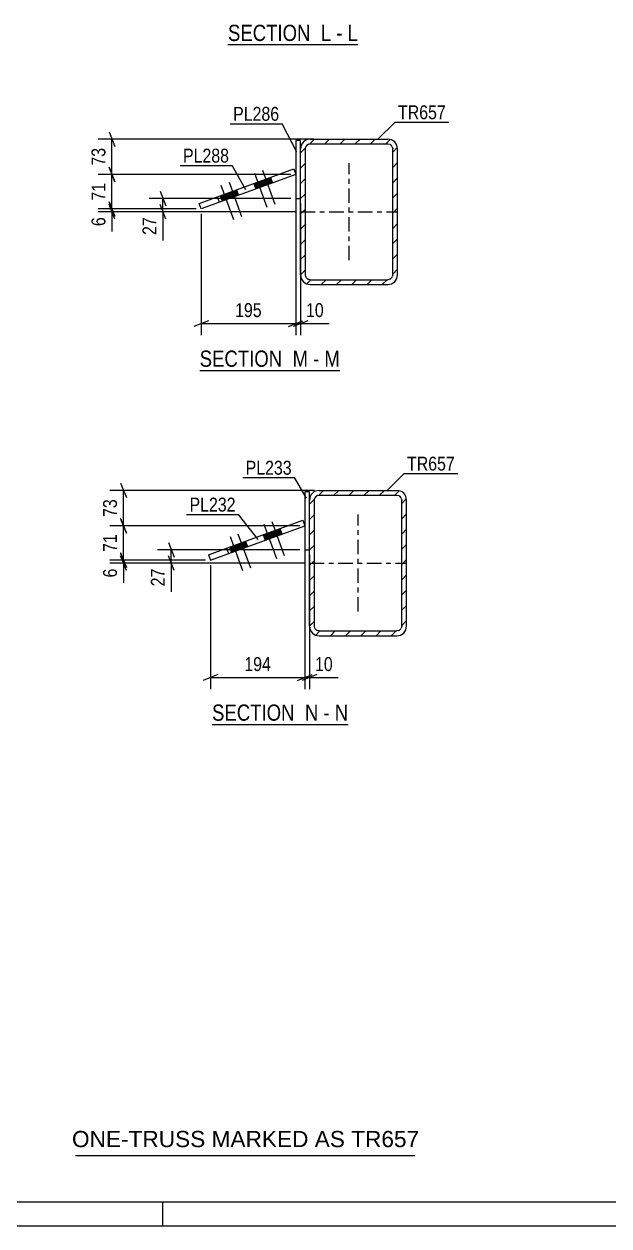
# Model space of a CAD drawing. Header units: millimetres. Extents: x -174 to 1015, y -641 to 200.
# Drawn here: x 566.7 to 687.4, y -640.9 to -393.1 of the extents above; entities that cross this region are included whole.
import ezdxf

# ---------------------------------------------------------------- set-up
doc = ezdxf.new("R2010")
doc.units = ezdxf.units.MM
doc.linetypes.add('DXK_LINE_DOT2', pattern=[3.9198, 1.9599, -1.9599])
doc.linetypes.add('DXK_LINE_DOT3', pattern=[5.9187, 2.979, -0.9799, 0.9799, -0.9799])
doc.styles.add('Arial', font='ARIAL.TTF', dxfattribs={"height": 0.2})
doc.styles.add('Arial Narrow', font='ARIALN.TTF', dxfattribs={"height": 0.2})

# ---------------------------------------------------------------- blocks, each defined once
blk = doc.blocks.new('Unknown-814735029-1163')
at = {"color": 5, "linetype": 'Continuous'}
for p, q in [((-168.61, -635.88), (1010.39, -635.88)), ((595.39, -640.88), (595.39, -635.88)), ((-173.61, -640.88), (1015.39, -640.88))]:
    blk.add_line(p, q, dxfattribs=at)
blk = doc.blocks.new('Unknown-814735029-30878')
at = {"color": 7, "linetype": 'Continuous'}
blk.add_line((577.39, -626.38), (647.39, -626.38), dxfattribs=at)
at = {"color": 7, "style": 'Arial'}
blk.add_text('ONE-TRUSS MARKED AS TR657', height=3.3428, dxfattribs=at).set_placement((576.64, -624.63))
blk = doc.blocks.new('Unknown-814735029-22 - 24158')
at = {"color": 6, "linetype": 'Continuous'}
blk.add_line((608.82, -397.31), (635.62, -397.31), dxfattribs=at)
at = {"color": 0, "linetype": 'Continuous'}
blk.add_wipeout([(626.93, -396.56), (626.93, -393.06), (608.82, -393.06), (608.82, -396.56)], dxfattribs=at)
at = {"color": 7, "linetype": 'Continuous', "style": 'Arial Narrow'}
blk.add_text('SECTION ', height=3.34, dxfattribs=at).set_placement((608.82, -396.56))
at = {"color": 0, "linetype": 'Continuous'}
blk.add_wipeout([(630.11, -396.56), (630.11, -393.06), (627.98, -393.06), (627.98, -396.56)], dxfattribs=at)
blk.add_wipeout([(632.43, -396.56), (632.43, -393.06), (631.16, -393.06), (631.16, -396.56)], dxfattribs=at)
at = {"color": 7, "linetype": 'Continuous', "style": 'Arial Narrow'}
blk.add_text('L', height=3.34, dxfattribs=at).set_placement((627.98, -396.56))
at = {"color": 0, "linetype": 'Continuous'}
blk.add_wipeout([(635.62, -396.56), (635.62, -393.06), (633.48, -393.06), (633.48, -396.56)], dxfattribs=at)
at = {"color": 7, "linetype": 'Continuous', "style": 'Arial Narrow'}
for s, p in [('L', (633.48, -396.56)), ('-', (631.16, -396.56))]:
    blk.add_text(s, height=3.34, dxfattribs=at).set_placement(p)
blk = doc.blocks.new('Unknown-814735029-23 - 24631')
at = {"color": 6, "linetype": 'Continuous'}
blk.add_line((602.98, -464.48), (631.9, -464.48), dxfattribs=at)
at = {"color": 0, "linetype": 'Continuous'}
blk.add_wipeout([(621.09, -463.73), (621.09, -460.23), (602.98, -460.23), (602.98, -463.73)], dxfattribs=at)
at = {"color": 7, "linetype": 'Continuous', "style": 'Arial Narrow'}
blk.add_text('SECTION ', height=3.34, dxfattribs=at).set_placement((602.98, -463.73))
at = {"color": 0, "linetype": 'Continuous'}
blk.add_wipeout([(625.33, -463.73), (625.33, -460.23), (622.14, -460.23), (622.14, -463.73)], dxfattribs=at)
at = {"color": 7, "linetype": 'Continuous', "style": 'Arial Narrow'}
blk.add_text('M', height=3.34, dxfattribs=at).set_placement((622.14, -463.73))
at = {"color": 0, "linetype": 'Continuous'}
blk.add_wipeout([(627.66, -463.73), (627.66, -460.23), (626.38, -460.23), (626.38, -463.73)], dxfattribs=at)
blk.add_wipeout([(631.9, -463.73), (631.9, -460.23), (628.71, -460.23), (628.71, -463.73)], dxfattribs=at)
at = {"color": 7, "linetype": 'Continuous', "style": 'Arial Narrow'}
for s, p in [('M', (628.71, -463.73)), ('-', (626.38, -463.73))]:
    blk.add_text(s, height=3.34, dxfattribs=at).set_placement(p)
blk = doc.blocks.new('Unknown-814735029-24 - 24983')
at = {"color": 6, "linetype": 'Continuous'}
blk.add_line((605.53, -537.46), (633.6, -537.46), dxfattribs=at)
at = {"color": 0, "linetype": 'Continuous'}
blk.add_wipeout([(623.64, -536.71), (623.64, -533.21), (605.53, -533.21), (605.53, -536.71)], dxfattribs=at)
at = {"color": 7, "linetype": 'Continuous', "style": 'Arial Narrow'}
blk.add_text('SECTION ', height=3.34, dxfattribs=at).set_placement((605.53, -536.71))
at = {"color": 0, "linetype": 'Continuous'}
blk.add_wipeout([(627.46, -536.71), (627.46, -533.21), (624.69, -533.21), (624.69, -536.71)], dxfattribs=at)
at = {"color": 7, "linetype": 'Continuous', "style": 'Arial Narrow'}
blk.add_text('N', height=3.34, dxfattribs=at).set_placement((624.69, -536.71))
at = {"color": 0, "linetype": 'Continuous'}
blk.add_wipeout([(629.78, -536.71), (629.78, -533.21), (628.51, -533.21), (628.51, -536.71)], dxfattribs=at)
blk.add_wipeout([(633.6, -536.71), (633.6, -533.21), (630.83, -533.21), (630.83, -536.71)], dxfattribs=at)
at = {"color": 7, "linetype": 'Continuous', "style": 'Arial Narrow'}
for s, p in [('-', (628.51, -536.71)), ('N', (630.83, -536.71))]:
    blk.add_text(s, height=3.34, dxfattribs=at).set_placement(p)
blk = doc.blocks.new('Part-814735029-24772 - 24631')
at = {"linetype": 'Continuous'}
h = blk.add_hatch(dxfattribs=at)
h.set_pattern_fill('', scale=0.7, style=0, pattern_type=0)
h.set_pattern_definition([(45, (623.7874, -444.776), (-1.57154, 1.57154), [])])
h.paths.add_polyline_path([(623.79, -418.78), (623.79, -444.78), (623.94, -445.54), (624.37, -446.19), (625.02, -446.62), (625.79, -446.78), (641.79, -446.78), (642.55, -446.62), (643.2, -446.19), (643.64, -445.54), (643.79, -444.78), (643.79, -418.78), (643.64, -418.01), (643.2, -417.36), (642.55, -416.93), (641.79, -416.78), (625.79, -416.78), (625.02, -416.93), (624.37, -417.36), (623.94, -418.01)])
h.paths.add_polyline_path([(625.08, -418.07), (625.4, -417.85), (625.79, -417.78), (641.79, -417.78), (642.17, -417.85), (642.49, -418.07), (642.71, -418.39), (642.79, -418.78), (642.79, -444.78), (642.71, -445.16), (642.49, -445.48), (642.17, -445.7), (641.79, -445.78), (625.79, -445.78), (625.4, -445.7), (625.08, -445.48), (624.86, -445.16), (624.79, -444.78), (624.79, -418.78), (624.86, -418.39)])
at = {"color": 2, "linetype": 'Continuous'}
for p, q in [((623.94, -418.01), (623.79, -418.78)), ((623.79, -444.78), (623.79, -418.78)), ((624.79, -418.78), (624.86, -418.39)), ((624.79, -444.78), (624.79, -418.78)), ((625.79, -416.78), (625.02, -416.93)), ((625.4, -417.85), (625.79, -417.78)), ((625.79, -416.78), (641.79, -416.78)), ((625.79, -417.78), (641.79, -417.78)), ((642.55, -416.93), (641.79, -416.78)), ((641.79, -417.78), (642.17, -417.85)), ((642.71, -418.39), (642.79, -418.78)), ((642.79, -444.78), (642.79, -418.78)), ((643.79, -418.78), (643.64, -418.01)), ((643.79, -444.78), (643.79, -418.78)), ((623.79, -444.78), (623.94, -445.54)), ((624.86, -445.16), (624.79, -444.78)), ((625.79, -445.78), (625.4, -445.7)), ((625.79, -445.78), (641.79, -445.78)), ((642.17, -445.7), (641.79, -445.78)), ((642.79, -444.78), (642.71, -445.16)), ((643.64, -445.54), (643.79, -444.78)), ((625.02, -446.62), (625.79, -446.78)), ((625.79, -446.78), (641.79, -446.78)), ((641.79, -446.78), (642.55, -446.62))]:
    blk.add_line(p, q, dxfattribs=at)
at = {"color": 7, "linetype": 'DXK_LINE_DOT3'}
for p, q in [((633.79, -441.78), (633.79, -421.78)), ((623.79, -431.78), (643.79, -431.78))]:
    blk.add_line(p, q, dxfattribs=at)
at = {"color": 2, "linetype": 'Continuous'}
for centre, radius, start, end in [((625.79, -418.78), 2, 112.5, 157.5), ((625.79, -418.78), 1, 112.5, 157.5), ((641.79, -418.78), 1, 22.5, 67.5), ((641.79, -418.78), 2, 22.5, 67.5), ((625.79, -444.78), 2, 202.5, 247.5), ((625.79, -444.78), 1, 202.5, 247.5), ((641.79, -444.78), 1, 292.5, 337.5), ((641.79, -444.78), 2, 292.5, 337.5)]:
    blk.add_arc(centre, radius, start, end, dxfattribs=at)
blk = doc.blocks.new('Part-814735029-24732 - 24631')
at = {"color": 2, "linetype": 'Continuous'}
for p, q in [((623.79, -417.05), (622.79, -417.05)), ((622.79, -417.05), (622.79, -429.05)), ((623.79, -418.77), (623.79, -417.05)), ((622.79, -429.05), (623.79, -429.05))]:
    blk.add_line(p, q, dxfattribs=at)
at = {"color": 7, "linetype": 'DXK_LINE_DOT2'}
blk.add_line((623.79, -429.05), (623.79, -418.77), dxfattribs=at)
blk = doc.blocks.new('Part-814735029-24776 - 24631')
at = {"color": 2, "linetype": 'Continuous'}
for p, q in [((602.87, -430.07), (622.43, -422.95)), ((622.43, -422.95), (622.84, -424.08)), ((622.84, -424.08), (603.28, -431.2)), ((617.56, -424.72), (617.97, -425.85)), ((603.28, -431.2), (602.87, -430.07))]:
    blk.add_line(p, q, dxfattribs=at)
at = {"color": 7, "linetype": 'DXK_LINE_DOT2'}
blk.add_line((607.08, -429.82), (606.67, -428.69), dxfattribs=at)
blk = doc.blocks.new('Bolt-814735029-24811 - 24631')
at = {"linetype": 'Continuous'}
for points in [[(615.81, -425.36), (614.12, -425.97), (614.53, -427.1), (616.22, -426.49)], [(617.48, -424.75), (615.78, -425.37), (616.19, -426.5), (617.89, -425.88)], [(608.9, -427.87), (607.21, -428.49), (607.62, -429.62), (609.31, -429)], [(610.56, -427.27), (608.87, -427.89), (609.28, -429.01), (610.97, -428.4)]]:
    blk.add_hatch(color=1, dxfattribs=at).paths.add_polyline_path(points)
at = {"color": 1, "linetype": 'Continuous'}
for p, q in [((615.95, -423.18), (618.51, -430.23)), ((609.03, -425.7), (611.6, -432.75)), ((614.12, -425.97), (614.53, -427.1)), ((614.28, -423.79), (616.85, -430.84)), ((615.78, -425.37), (616.19, -426.5)), ((615.81, -425.36), (616.22, -426.49)), ((617.48, -424.75), (617.89, -425.88)), ((607.21, -428.49), (607.62, -429.62)), ((607.37, -426.3), (609.94, -433.35)), ((608.87, -427.89), (609.28, -429.01)), ((608.9, -427.87), (609.31, -429)), ((610.56, -427.27), (610.97, -428.4))]:
    blk.add_line(p, q, dxfattribs=at)
blk = doc.blocks.new('Part-814735029-25094 - 24983')
at = {"color": 2, "linetype": 'Continuous'}
for p, q in [((625.65, -489.49), (624.65, -489.49)), ((624.65, -489.49), (624.65, -501.49)), ((625.65, -491.21), (625.65, -489.49)), ((624.65, -501.49), (625.65, -501.49))]:
    blk.add_line(p, q, dxfattribs=at)
at = {"color": 7, "linetype": 'DXK_LINE_DOT2'}
blk.add_line((625.65, -501.49), (625.65, -491.21), dxfattribs=at)
blk = doc.blocks.new('Part-814735029-25124 - 24983')
at = {"linetype": 'Continuous'}
h = blk.add_hatch(dxfattribs=at)
h.set_pattern_fill('', scale=0.7, style=0, pattern_type=0)
h.set_pattern_definition([(45, (625.6477, -517.215), (-1.57154, 1.57154), [])])
h.paths.add_polyline_path([(625.65, -491.21), (625.65, -517.21), (625.8, -517.98), (626.23, -518.63), (626.88, -519.06), (627.65, -519.21), (643.65, -519.21), (644.41, -519.06), (645.06, -518.63), (645.5, -517.98), (645.65, -517.21), (645.65, -491.21), (645.5, -490.45), (645.06, -489.8), (644.41, -489.37), (643.65, -489.21), (627.65, -489.21), (626.88, -489.37), (626.23, -489.8), (625.8, -490.45)])
h.paths.add_polyline_path([(626.94, -490.51), (627.27, -490.29), (627.65, -490.21), (643.65, -490.21), (644.03, -490.29), (644.35, -490.51), (644.57, -490.83), (644.65, -491.21), (644.65, -517.21), (644.57, -517.6), (644.35, -517.92), (644.03, -518.14), (643.65, -518.21), (627.65, -518.21), (627.27, -518.14), (626.94, -517.92), (626.72, -517.6), (626.65, -517.21), (626.65, -491.21), (626.72, -490.83)])
at = {"color": 2, "linetype": 'Continuous'}
for p, q in [((625.8, -490.45), (625.65, -491.21)), ((627.65, -489.21), (626.88, -489.37)), ((627.27, -490.29), (627.65, -490.21)), ((627.65, -489.21), (643.65, -489.21)), ((627.65, -490.21), (643.65, -490.21)), ((644.41, -489.37), (643.65, -489.21)), ((643.65, -490.21), (644.03, -490.29)), ((645.65, -491.21), (645.5, -490.45)), ((625.65, -517.21), (625.65, -491.21)), ((626.65, -491.21), (626.72, -490.83)), ((626.65, -517.21), (626.65, -491.21)), ((644.57, -490.83), (644.65, -491.21)), ((644.65, -517.21), (644.65, -491.21)), ((645.65, -517.21), (645.65, -491.21)), ((625.65, -517.21), (625.8, -517.98)), ((626.72, -517.6), (626.65, -517.21)), ((644.65, -517.21), (644.57, -517.6)), ((645.5, -517.98), (645.65, -517.21)), ((626.88, -519.06), (627.65, -519.21)), ((627.65, -518.21), (627.27, -518.14)), ((627.65, -518.21), (643.65, -518.21)), ((627.65, -519.21), (643.65, -519.21)), ((644.03, -518.14), (643.65, -518.21)), ((643.65, -519.21), (644.41, -519.06))]:
    blk.add_line(p, q, dxfattribs=at)
at = {"color": 7, "linetype": 'DXK_LINE_DOT3'}
for p, q in [((635.65, -514.21), (635.65, -494.21)), ((625.65, -504.21), (645.65, -504.21))]:
    blk.add_line(p, q, dxfattribs=at)
at = {"color": 2, "linetype": 'Continuous'}
for centre, radius, start, end in [((627.65, -491.21), 2, 112.5, 157.5), ((627.65, -491.21), 1, 112.5, 157.5), ((643.65, -491.21), 1, 22.5, 67.5), ((643.65, -491.21), 2, 22.5, 67.5), ((627.65, -517.21), 1, 202.5, 247.5), ((643.65, -517.21), 1, 292.5, 337.5), ((627.65, -517.21), 2, 202.5, 247.5), ((643.65, -517.21), 2, 292.5, 337.5)]:
    blk.add_arc(centre, radius, start, end, dxfattribs=at)
blk = doc.blocks.new('Part-814735029-25133 - 24983')
at = {"color": 2, "linetype": 'Continuous'}
for p, q in [((604.8, -502.48), (624.29, -495.39)), ((624.29, -495.39), (624.7, -496.52)), ((605.21, -503.61), (624.7, -496.52)), ((604.8, -502.48), (605.21, -503.61)), ((608.53, -501.13), (608.94, -502.25))]:
    blk.add_line(p, q, dxfattribs=at)
at = {"color": 7, "linetype": 'DXK_LINE_DOT2'}
blk.add_line((620, -498.23), (619.59, -497.1), dxfattribs=at)
blk = doc.blocks.new('Bolt-814735029-25168 - 24983')
at = {"linetype": 'Continuous'}
for points in [[(616.48, -499.51), (618.17, -498.89), (617.76, -497.76), (616.07, -498.38)], [(618.08, -498.93), (619.77, -498.31), (619.36, -497.18), (617.67, -497.8)], [(609.52, -502.04), (611.21, -501.43), (610.8, -500.3), (609.11, -500.91)], [(611.12, -501.46), (612.81, -500.85), (612.4, -499.72), (610.71, -500.33)]]:
    blk.add_hatch(color=1, dxfattribs=at).paths.add_polyline_path(points)
at = {"color": 1, "linetype": 'Continuous'}
for p, q in [((617.83, -495.61), (620.39, -502.66)), ((616.23, -496.19), (618.8, -503.24)), ((617.67, -497.8), (618.08, -498.93)), ((617.76, -497.76), (618.17, -498.89)), ((619.36, -497.18), (619.77, -498.31)), ((609.27, -498.73), (611.84, -505.77)), ((610.71, -500.33), (611.12, -501.46)), ((610.8, -500.3), (611.21, -501.43)), ((610.87, -498.15), (613.43, -505.19)), ((612.4, -499.72), (612.81, -500.85)), ((616.07, -498.38), (616.48, -499.51)), ((609.11, -500.91), (609.52, -502.04))]:
    blk.add_line(p, q, dxfattribs=at)
blk = doc.blocks.new('StraightDimension-814735029-25346 - 24631')
at = {"color": 7, "linetype": 'Continuous'}
for p, q in [((622.79, -425.1), (622.79, -457.23)), ((623.79, -430.05), (623.79, -457.23)), ((621.29, -455.43), (624.29, -454.23)), ((625.29, -454.23), (622.29, -455.43)), ((622.79, -454.83), (623.79, -454.83))]:
    blk.add_line(p, q, dxfattribs=at)
at = {"color": 0}
blk.add_wipeout([(629.17, -454.08), (629.17, -449.88), (624.31, -449.88), (624.31, -454.08)], dxfattribs=at)
at = {"color": 7, "linetype": 'Continuous'}
blk.add_line((623.79, -454.83), (629.69, -454.83), dxfattribs=at)
blk.add_line((623.79, -454.83), (629.69, -454.83), dxfattribs=at)
at = {"color": 3, "style": 'Arial Narrow'}
blk.add_text('10', height=2.863, dxfattribs=at).set_placement((624.91, -453.48))
blk = doc.blocks.new('StraightDimension-814735029-25347 - 24631')
at = {"color": 7, "linetype": 'Continuous'}
for p, q in [((622.79, -425.1), (622.79, -457.23)), ((603.28, -432.2), (603.28, -457.23)), ((604.78, -454.23), (601.78, -455.43)), ((603.28, -454.83), (622.79, -454.83)), ((621.29, -455.43), (624.29, -454.23))]:
    blk.add_line(p, q, dxfattribs=at)
at = {"color": 0}
blk.add_wipeout([(616.38, -454.08), (616.38, -449.88), (609.69, -449.88), (609.69, -454.08)], dxfattribs=at)
at = {"color": 3, "style": 'Arial Narrow'}
blk.add_text('195', height=2.863, dxfattribs=at).set_placement((610.29, -453.48))
blk = doc.blocks.new('StraightDimension-814735029-25375 - 24631')
at = {"color": 7, "linetype": 'Continuous'}
for p, q in [((584.28, -415.28), (585.48, -418.28)), ((626.5, -416.78), (582.03, -416.78)), ((584.88, -424.1), (584.88, -416.78)), ((585.48, -425.6), (584.28, -422.6)), ((621.79, -424.1), (582.03, -424.1))]:
    blk.add_line(p, q, dxfattribs=at)
at = {"color": 0}
blk.add_wipeout([(584.13, -418.01), (579.93, -418.01), (579.93, -422.86), (584.13, -422.86)], dxfattribs=at)
at = {"color": 3, "style": 'Arial Narrow'}
blk.add_text('73', height=2.863, rotation=90.0002, dxfattribs=at).set_placement((583.53, -422.26))
blk = doc.blocks.new('StraightDimension-814735029-25376 - 24631')
at = {"color": 7, "linetype": 'Continuous'}
for p, q in [((584.28, -422.6), (585.48, -425.6)), ((621.79, -424.1), (582.03, -424.1)), ((584.88, -431.2), (584.88, -424.1)), ((602.28, -431.2), (582.03, -431.2)), ((585.48, -432.7), (584.28, -429.7))]:
    blk.add_line(p, q, dxfattribs=at)
at = {"color": 0}
blk.add_wipeout([(584.13, -425.22), (579.93, -425.22), (579.93, -430.07), (584.13, -430.07)], dxfattribs=at)
at = {"color": 3, "style": 'Arial Narrow'}
blk.add_text('71', height=2.863, rotation=90.0002, dxfattribs=at).set_placement((583.53, -429.47))
blk = doc.blocks.new('StraightDimension-814735029-25377 - 24631')
at = {"color": 7, "linetype": 'Continuous'}
for p, q in [((602.28, -431.2), (582.03, -431.2)), ((584.28, -429.7), (585.48, -432.7)), ((585.48, -433.28), (584.28, -430.28)), ((584.88, -431.78), (584.88, -431.2)), ((622.79, -431.78), (582.03, -431.78))]:
    blk.add_line(p, q, dxfattribs=at)
at = {"color": 0}
blk.add_wipeout([(584.13, -432.3), (579.93, -432.3), (579.93, -435.33), (584.13, -435.33)], dxfattribs=at)
at = {"color": 7, "linetype": 'Continuous'}
blk.add_line((584.88, -431.78), (584.88, -435.85), dxfattribs=at)
blk.add_line((584.88, -431.78), (584.88, -435.85), dxfattribs=at)
at = {"color": 3, "style": 'Arial Narrow'}
blk.add_text('6', height=2.86, rotation=90.0002, dxfattribs=at).set_placement((583.53, -434.73))
blk = doc.blocks.new('StraightDimension-814735029-25615 - 24631')
at = {"color": 7, "linetype": 'Continuous'}
for p, q in [((594.8, -427.55), (596, -430.55)), ((621.79, -429.05), (592.55, -429.05)), ((596, -433.28), (594.8, -430.28)), ((595.4, -431.78), (595.4, -429.05)), ((622.79, -431.78), (592.55, -431.78))]:
    blk.add_line(p, q, dxfattribs=at)
at = {"color": 0}
blk.add_wipeout([(594.65, -432.3), (590.45, -432.3), (590.45, -437.16), (594.65, -437.16)], dxfattribs=at)
at = {"color": 7, "linetype": 'Continuous'}
blk.add_line((595.4, -431.78), (595.4, -437.68), dxfattribs=at)
blk.add_line((595.4, -431.78), (595.4, -437.68), dxfattribs=at)
at = {"color": 3, "style": 'Arial Narrow'}
blk.add_text('27', height=2.863, rotation=90.0002, dxfattribs=at).set_placement((594.05, -436.56))
blk = doc.blocks.new('StraightDimension-814735029-25679 - 24983')
at = {"color": 7, "linetype": 'Continuous'}
for p, q in [((586.67, -502.11), (587.87, -505.11)), ((587.87, -505.71), (586.67, -502.71)), ((604.21, -503.61), (584.42, -503.61)), ((624.65, -504.21), (584.42, -504.21)), ((587.27, -504.21), (587.27, -503.61))]:
    blk.add_line(p, q, dxfattribs=at)
at = {"color": 0}
blk.add_wipeout([(586.52, -504.74), (582.32, -504.74), (582.32, -507.77), (586.52, -507.77)], dxfattribs=at)
at = {"color": 7, "linetype": 'Continuous'}
blk.add_line((587.27, -504.21), (587.27, -508.29), dxfattribs=at)
blk.add_line((587.27, -504.21), (587.27, -508.29), dxfattribs=at)
at = {"color": 3, "style": 'Arial Narrow'}
blk.add_text('6', height=2.86, rotation=90.0002, dxfattribs=at).set_placement((585.92, -507.17))
blk = doc.blocks.new('StraightDimension-814735029-25439 - 24983')
at = {"color": 7, "linetype": 'Continuous'}
for p, q in [((624.65, -497.54), (624.65, -530.21)), ((605.21, -504.61), (605.21, -530.21)), ((606.71, -527.21), (603.71, -528.41)), ((605.21, -527.81), (624.65, -527.81)), ((623.15, -528.41), (626.15, -527.21))]:
    blk.add_line(p, q, dxfattribs=at)
at = {"color": 0}
blk.add_wipeout([(618.27, -527.06), (618.27, -522.86), (611.59, -522.86), (611.59, -527.06)], dxfattribs=at)
at = {"color": 3, "style": 'Arial Narrow'}
blk.add_text('194', height=2.863, dxfattribs=at).set_placement((612.19, -526.46))
blk = doc.blocks.new('StraightDimension-814735029-25438 - 24983')
at = {"color": 7, "linetype": 'Continuous'}
for p, q in [((624.65, -497.54), (624.65, -530.21)), ((625.65, -502.49), (625.65, -530.21)), ((623.15, -528.41), (626.15, -527.21)), ((627.15, -527.21), (624.15, -528.41)), ((624.65, -527.81), (625.65, -527.81))]:
    blk.add_line(p, q, dxfattribs=at)
at = {"color": 0}
blk.add_wipeout([(631.03, -527.06), (631.03, -522.86), (626.17, -522.86), (626.17, -527.06)], dxfattribs=at)
at = {"color": 7, "linetype": 'Continuous'}
blk.add_line((625.65, -527.81), (631.55, -527.81), dxfattribs=at)
blk.add_line((625.65, -527.81), (631.55, -527.81), dxfattribs=at)
at = {"color": 3, "style": 'Arial Narrow'}
blk.add_text('10', height=2.863, dxfattribs=at).set_placement((626.77, -526.46))
blk = doc.blocks.new('StraightDimension-814735029-25648 - 24983')
at = {"color": 7, "linetype": 'Continuous'}
for p, q in [((596.53, -499.99), (597.73, -502.99)), ((623.65, -501.49), (594.28, -501.49)), ((597.73, -505.71), (596.53, -502.71)), ((597.13, -504.21), (597.13, -501.49)), ((624.65, -504.21), (594.28, -504.21))]:
    blk.add_line(p, q, dxfattribs=at)
at = {"color": 0}
blk.add_wipeout([(596.38, -504.74), (592.18, -504.74), (592.18, -509.6), (596.38, -509.6)], dxfattribs=at)
at = {"color": 7, "linetype": 'Continuous'}
blk.add_line((597.13, -504.21), (597.13, -510.12), dxfattribs=at)
blk.add_line((597.13, -504.21), (597.13, -510.12), dxfattribs=at)
at = {"color": 3, "style": 'Arial Narrow'}
blk.add_text('27', height=2.863, rotation=90.0002, dxfattribs=at).set_placement((595.78, -509))
blk = doc.blocks.new('StraightDimension-814735029-25677 - 24983')
at = {"color": 7, "linetype": 'Continuous'}
for p, q in [((586.67, -487.71), (587.87, -490.71)), ((626.65, -489.21), (584.42, -489.21)), ((587.27, -496.54), (587.27, -489.21)), ((587.87, -498.04), (586.67, -495.04)), ((623.65, -496.54), (584.42, -496.54))]:
    blk.add_line(p, q, dxfattribs=at)
at = {"color": 0}
blk.add_wipeout([(586.52, -490.45), (582.32, -490.45), (582.32, -495.3), (586.52, -495.3)], dxfattribs=at)
at = {"color": 3, "style": 'Arial Narrow'}
blk.add_text('73', height=2.863, rotation=90.0002, dxfattribs=at).set_placement((585.92, -494.7))
blk = doc.blocks.new('StraightDimension-814735029-25678 - 24983')
at = {"color": 7, "linetype": 'Continuous'}
for p, q in [((586.67, -495.04), (587.87, -498.04)), ((623.65, -496.54), (584.42, -496.54)), ((587.27, -503.61), (587.27, -496.54)), ((587.87, -505.11), (586.67, -502.11)), ((604.21, -503.61), (584.42, -503.61))]:
    blk.add_line(p, q, dxfattribs=at)
at = {"color": 0}
blk.add_wipeout([(586.52, -497.65), (582.32, -497.65), (582.32, -502.5), (586.52, -502.5)], dxfattribs=at)
at = {"color": 3, "style": 'Arial Narrow'}
blk.add_text('71', height=2.863, rotation=90.0002, dxfattribs=at).set_placement((585.92, -501.9))
blk = doc.blocks.new('Mark-814735029-25332 - 24631')
at = {"color": 0}
blk.add_wipeout([(619.39, -413.01), (619.39, -410.01), (609.88, -410.01), (609.88, -413.01)], dxfattribs=at)
blk.add_wipeout([(619.39, -413.01), (619.39, -410.01), (609.88, -410.01), (609.88, -413.01)], dxfattribs=at)
at = {"color": 30, "linetype": 'Continuous'}
for p in [(609.28, -413.61), (623.02, -419.48)]:
    blk.add_line(p, (619.99, -413.61), dxfattribs=at)
at = {"color": 3, "style": 'Arial Narrow'}
blk.add_text('PL286', height=2.863, dxfattribs=at).set_placement((609.88, -413.01))
blk = doc.blocks.new('Mark-814735029-25335 - 24631')
at = {"color": 0}
blk.add_wipeout([(653.76, -412.69), (653.76, -409.69), (643.89, -409.69), (643.89, -412.69)], dxfattribs=at)
blk.add_wipeout([(653.76, -412.69), (653.76, -409.69), (643.89, -409.69), (643.89, -412.69)], dxfattribs=at)
at = {"color": 30, "linetype": 'Continuous'}
for p, q in [((639.76, -416.83), (643.29, -413.29)), ((643.29, -413.29), (654.36, -413.29))]:
    blk.add_line(p, q, dxfattribs=at)
at = {"color": 3, "style": 'Arial Narrow'}
blk.add_text('TR657', height=2.863, dxfattribs=at).set_placement((643.89, -412.69))
blk = doc.blocks.new('Mark-814735029-25338 - 24631')
at = {"color": 0}
blk.add_wipeout([(609.05, -421.63), (609.05, -418.63), (599.54, -418.63), (599.54, -421.63)], dxfattribs=at)
blk.add_wipeout([(609.05, -421.63), (609.05, -418.63), (599.54, -418.63), (599.54, -421.63)], dxfattribs=at)
at = {"color": 30, "linetype": 'Continuous'}
for p in [(598.94, -422.23), (612.53, -427.26)]:
    blk.add_line(p, (609.65, -422.23), dxfattribs=at)
at = {"color": 3, "style": 'Arial Narrow'}
blk.add_text('PL288', height=2.863, dxfattribs=at).set_placement((599.54, -421.63))
blk = doc.blocks.new('Mark-814735029-25768 - 24983')
at = {"color": 0}
blk.add_wipeout([(621.96, -485.98), (621.96, -482.98), (612.46, -482.98), (612.46, -485.98)], dxfattribs=at)
blk.add_wipeout([(621.96, -485.98), (621.96, -482.98), (612.46, -482.98), (612.46, -485.98)], dxfattribs=at)
at = {"color": 30, "linetype": 'Continuous'}
for p in [(611.86, -486.58), (625.03, -490.83)]:
    blk.add_line(p, (622.56, -486.58), dxfattribs=at)
at = {"color": 3, "style": 'Arial Narrow'}
blk.add_text('PL233', height=2.863, dxfattribs=at).set_placement((612.46, -485.98))
blk = doc.blocks.new('Mark-814735029-25771 - 24983')
at = {"color": 0}
blk.add_wipeout([(655.62, -485.13), (655.62, -482.13), (645.75, -482.13), (645.75, -485.13)], dxfattribs=at)
blk.add_wipeout([(655.62, -485.13), (655.62, -482.13), (645.75, -482.13), (645.75, -485.13)], dxfattribs=at)
at = {"color": 30, "linetype": 'Continuous'}
for p, q in [((641.62, -489.26), (645.15, -485.73)), ((645.15, -485.73), (656.22, -485.73))]:
    blk.add_line(p, q, dxfattribs=at)
at = {"color": 3, "style": 'Arial Narrow'}
blk.add_text('TR657', height=2.863, dxfattribs=at).set_placement((645.75, -485.13))
blk = doc.blocks.new('Mark-814735029-25774 - 24983')
at = {"color": 0}
blk.add_wipeout([(610.4, -493.58), (610.4, -490.58), (600.89, -490.58), (600.89, -493.58)], dxfattribs=at)
blk.add_wipeout([(610.4, -493.58), (610.4, -490.58), (600.89, -490.58), (600.89, -493.58)], dxfattribs=at)
at = {"color": 30, "linetype": 'Continuous'}
for p in [(600.29, -494.18), (615.03, -499.37)]:
    blk.add_line(p, (611, -494.18), dxfattribs=at)
at = {"color": 3, "style": 'Arial Narrow'}
blk.add_text('PL232', height=2.863, dxfattribs=at).set_placement((600.89, -493.58))

msp = doc.modelspace()

# ---------------------------------------------------------------- block references
for name in ['Unknown-814735029-1163', 'Part-814735029-24732 - 24631', 'Part-814735029-24772 - 24631', 'Part-814735029-24776 - 24631', 'Bolt-814735029-24811 - 24631', 'Part-814735029-25094 - 24983', 'Part-814735029-25124 - 24983', 'Part-814735029-25133 - 24983', 'Bolt-814735029-25168 - 24983', 'Unknown-814735029-30878']:
    msp.add_blockref(name, (0, 0))

# ---------------------------------------------------------------- next in the draw order: block references
for name in ['Unknown-814735029-22 - 24158', 'Mark-814735029-25335 - 24631', 'StraightDimension-814735029-25346 - 24631', 'Unknown-814735029-23 - 24631', 'Mark-814735029-25771 - 24983', 'StraightDimension-814735029-25679 - 24983', 'Unknown-814735029-24 - 24983']:
    msp.add_blockref(name, (0, 0))

# ---------------------------------------------------------------- next in the draw order: block references
for name in ['StraightDimension-814735029-25347 - 24631', 'StraightDimension-814735029-25439 - 24983']:
    msp.add_blockref(name, (0, 0))

# ---------------------------------------------------------------- next in the draw order: block references
for name in ['StraightDimension-814735029-25375 - 24631', 'StraightDimension-814735029-25438 - 24983']:
    msp.add_blockref(name, (0, 0))

# ---------------------------------------------------------------- next in the draw order: block references
for name in ['Mark-814735029-25332 - 24631', 'StraightDimension-814735029-25376 - 24631', 'StraightDimension-814735029-25677 - 24983', 'StraightDimension-814735029-25648 - 24983']:
    msp.add_blockref(name, (0, 0))

# ---------------------------------------------------------------- next in the draw order: block references
for name in ['StraightDimension-814735029-25377 - 24631', 'Mark-814735029-25768 - 24983', 'StraightDimension-814735029-25678 - 24983']:
    msp.add_blockref(name, (0, 0))

# ---------------------------------------------------------------- next in the draw order: block references
for name in ['StraightDimension-814735029-25615 - 24631', 'Mark-814735029-25774 - 24983']:
    msp.add_blockref(name, (0, 0))

# ---------------------------------------------------------------- next in the draw order: block references
msp.add_blockref('Mark-814735029-25338 - 24631', (0, 0))

doc.saveas('drawing.dxf')
